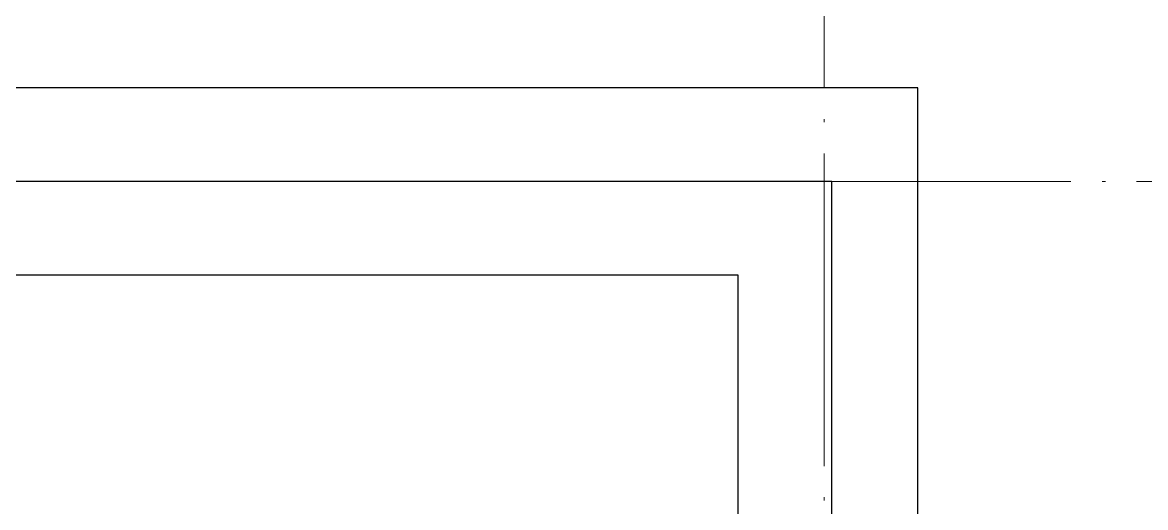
# Model space of a CAD drawing. Header units: inches. Extents: x -50945 to 250244, y -404780 to 18493.
# Drawn here: x 109773 to 111210, y -320828 to -320207 of the extents above; entities that cross this region are included whole.
import ezdxf

# ---------------------------------------------------------------- set-up
doc = ezdxf.new("R2010")
doc.units = ezdxf.units.IN
doc.header["$MEASUREMENT"] = 0
doc.linetypes.add('DOTE', pattern=[2.42, 2, -0.2, 0.02, -0.2])
for name, color, linetype in [('D-ARCHI', 250, 'Continuous'), ('IBS-003-建筑窗框', 3, 'Continuous'), ('IBS-63-原建筑窗', 63, 'Continuous')]:
    doc.layers.add(name, color=color, linetype=linetype)

msp = doc.modelspace()

# ---------------------------------------------------------------- linework, layer by layer
at = {"layer": 'D-ARCHI', "color": 251, "linetype": 'DOTE', "lineweight": 5, "ltscale": 200}
for p, q in [((110798.67, -325130.4), (110798.67, -317590.16)), ((116438.67, -320410.16), (96111.41, -320410.16))]:
    msp.add_line(p, q, dxfattribs=at)
at = {"layer": 'IBS-003-建筑窗框', "color": 251, "ltscale": 10}
for p, q in [((110918.67, -320290.16), (105378.67, -320290.16)), ((110918.67, -321790.4), (110918.67, -320290.16)), ((110688.67, -320530.16), (105618.67, -320530.16)), ((110688.67, -321790.4), (110688.67, -320530.16))]:
    msp.add_line(p, q, dxfattribs=at)
at = {"layer": 'IBS-63-原建筑窗'}
for p, q in [((110808.67, -320410.16), (105498.67, -320410.16)), ((110808.67, -321790.4), (110808.67, -320410.16))]:
    msp.add_line(p, q, dxfattribs=at)

doc.saveas('drawing.dxf')
